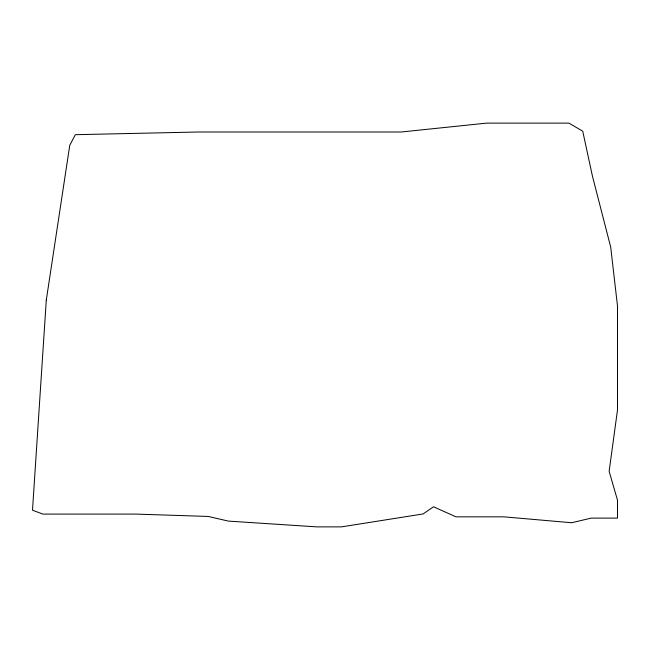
<?xml version="1.0" encoding="UTF-8"?>
<svg xmlns="http://www.w3.org/2000/svg" width="650" height="650" viewBox="0 0 650 650"><rect width="100%" height="100%" fill="white"/><g stroke="black" fill="none" stroke-linecap="round" stroke-linejoin="round"><path stroke-width="0.97" d="M46.288 300.113L32.5 510.201L42.827 514.085L135.679 514.085L208.26 516.449L228.386 521.097L316.81 526.874L341.461 526.874L423.061 513.955L433.509 506.805L456.024 516.839L503.977 516.839L571.675 522.746L591.126 518.123L617.492 518.123L617.492 500.134L609.131 471.348L617.5 409.947L617.5 306.012L610.699 247.106L592.442 176.134L582.725 131.194L568.921 123.126L486.598 123.126L401.107 132.007L197.901 132.007L75.335 134.696L69.761 145.308L46.288 300.113"/></g></svg>
